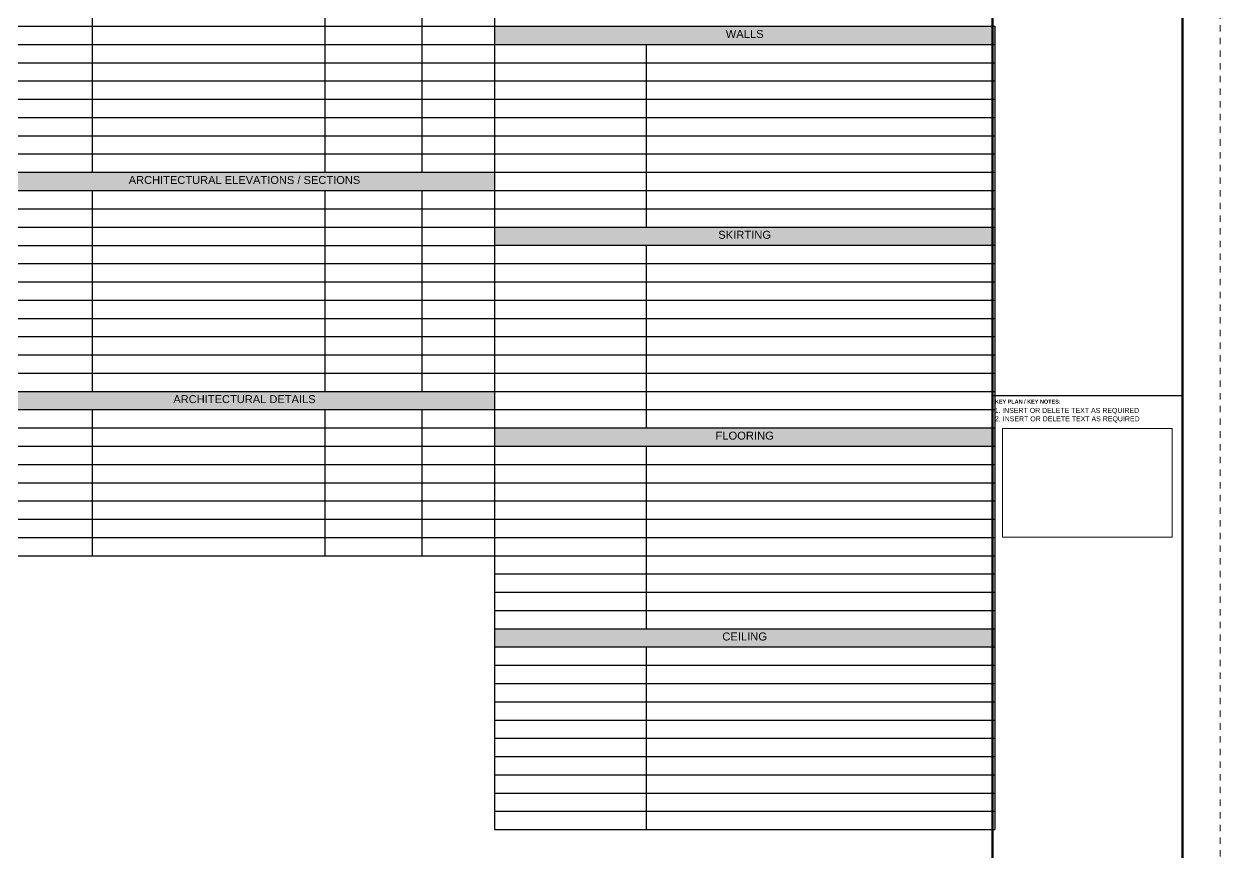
# Paper-space layout 'Symbols A0' of a CAD drawing. Header units: inches. Extents: x 0 to 46.6, y 0 to 35.5.
# Drawn here: x 27.73 to 46.57, y 13.67 to 26.72 of the extents above; entities that cross this region are included whole.
import ezdxf
from ezdxf.enums import TextEntityAlignment as Align

# ---------------------------------------------------------------- set-up
doc = ezdxf.new("R2010")
doc.units = ezdxf.units.IN
doc.linetypes.add('DASHDOT', pattern=[1, 0.5, -0.25, 0, -0.25])
doc.layers.add('G-ANNO-REFR', color=253, linetype='DASHDOT', lineweight=5, plot=False)
for name, color, linetype, lineweight in [('G-ANNO-TEXT', 3, 'Continuous', 15), ('G-ANNO-TTLB', 7, 'Continuous', 50), ('G-PAPR-MEDM', 6, 'Continuous', 30), ('G-PAPR-THCK', 4, 'Continuous', 100), ('G-PAPR-THIN', 20, 'Continuous', 5)]:
    doc.layers.add(name, color=color, linetype=linetype, lineweight=lineweight)
doc.styles.add('MEDIUM', font='arial.ttf', dxfattribs={"height": 0.125})
doc.styles.add('NOTES', font='arial.ttf', dxfattribs={"height": 2})
doc.styles.get("Standard").update_dxf_attribs({"font": 'swissc.ttf'})
doc.styles.add('SUB-TITLE', font='swisscb.ttf')
doc.styles.add('SUB-TITLE-2', font='swissc.ttf')
doc.styles.add('TITLE', font='swisscb.ttf')

# ---------------------------------------------------------------- blocks, each defined once
blk = doc.blocks.new('*T133')
at = {"layer": 'G-PAPR-MEDM', "color": 0, "linetype": 'ByBlock', "lineweight": -2, "transparency": 16777216}
for p, q in [((0, 0), (7.88, 0)), ((0, 0), (0, -0.288)), ((1.543, 0), (1.543, -0.288)), ((5.208, 0), (5.208, -0.288)), ((6.732, 0), (6.732, -0.288)), ((7.88, 0), (7.88, -15.819)), ((0, -0.575), (7.88, -0.575)), ((0, -0.575), (0, -1.15)), ((1.543, -0.575), (1.543, -1.15)), ((5.208, -0.575), (5.208, -1.15)), ((6.732, -0.575), (6.732, -1.15)), ((0, -0.863), (7.88, -0.863)), ((0, -1.438), (7.88, -1.438)), ((0, -1.438), (0, -5.465)), ((1.543, -1.438), (1.543, -5.465)), ((5.208, -1.438), (5.208, -5.465)), ((6.732, -1.438), (6.732, -5.465)), ((0, -1.726), (7.88, -1.726)), ((0, -2.013), (7.88, -2.013)), ((0, -2.301), (7.88, -2.301)), ((0, -2.589), (7.88, -2.589)), ((0, -2.876), (7.88, -2.876)), ((0, -3.164), (7.88, -3.164)), ((0, -3.451), (7.88, -3.451)), ((0, -3.739), (7.88, -3.739)), ((0, -4.027), (7.88, -4.027)), ((0, -4.314), (7.88, -4.314)), ((0, -4.602), (7.88, -4.602)), ((0, -4.89), (7.88, -4.89)), ((0, -5.177), (7.88, -5.177)), ((0, -5.752), (7.88, -5.752)), ((0, -5.752), (0, -9.779)), ((1.543, -5.752), (1.543, -9.779)), ((5.208, -5.752), (5.208, -9.779)), ((6.732, -5.752), (6.732, -9.779)), ((0, -6.04), (7.88, -6.04)), ((0, -6.328), (7.88, -6.328)), ((0, -6.615), (7.88, -6.615)), ((0, -6.903), (7.88, -6.903)), ((0, -7.19), (7.88, -7.19)), ((0, -7.478), (7.88, -7.478)), ((0, -7.766), (7.88, -7.766)), ((0, -8.053), (7.88, -8.053)), ((0, -8.341), (7.88, -8.341)), ((0, -8.629), (7.88, -8.629)), ((0, -8.916), (7.88, -8.916)), ((0, -9.204), (7.88, -9.204)), ((0, -9.491), (7.88, -9.491)), ((0, -10.067), (7.88, -10.067)), ((0, -10.067), (0, -13.231)), ((1.543, -10.067), (1.543, -13.231)), ((5.208, -10.067), (5.208, -13.231)), ((6.732, -10.067), (6.732, -13.231)), ((0, -10.354), (7.88, -10.354)), ((0, -10.642), (7.88, -10.642)), ((0, -10.93), (7.88, -10.93)), ((0, -11.217), (7.88, -11.217)), ((0, -11.505), (7.88, -11.505)), ((0, -11.792), (7.88, -11.792)), ((0, -12.08), (7.88, -12.08)), ((0, -12.368), (7.88, -12.368)), ((0, -12.655), (7.88, -12.655)), ((0, -12.943), (7.88, -12.943)), ((0, -13.518), (7.88, -13.518)), ((0, -13.518), (0, -15.819)), ((1.543, -13.518), (1.543, -15.819)), ((5.208, -13.518), (5.208, -15.819)), ((6.732, -13.518), (6.732, -15.819)), ((0, -13.806), (7.88, -13.806)), ((0, -14.093), (7.88, -14.093)), ((0, -14.381), (7.88, -14.381)), ((0, -14.669), (7.88, -14.669)), ((0, -14.956), (7.88, -14.956)), ((0, -15.244), (7.88, -15.244)), ((0, -15.531), (7.88, -15.531)), ((0, -15.819), (7.88, -15.819))]:
    blk.add_line(p, q, dxfattribs=at)
at = {"layer": 'G-PAPR-MEDM', "color": 7, "linetype": 'ByBlock', "lineweight": -2, "transparency": 16777216}
for p, q in [((0, -0.288), (7.88, -0.288)), ((0, -0.288), (0, -0.575)), ((0, -1.15), (7.88, -1.15)), ((0, -1.15), (0, -1.438)), ((0, -5.465), (7.88, -5.465)), ((0, -5.465), (0, -5.752)), ((0, -9.779), (7.88, -9.779)), ((0, -9.779), (0, -10.067)), ((0, -13.231), (7.88, -13.231)), ((0, -13.231), (0, -13.518))]:
    blk.add_line(p, q, dxfattribs=at)
at = {"layer": 'G-PAPR-MEDM', "color": 9, "transparency": 16777216}
for points in [[(0, -0.288), (0, -0.575), (7.88, -0.288), (7.88, -0.575)], [(0, -1.15), (0, -1.438), (7.88, -1.15), (7.88, -1.438)], [(0, -5.465), (0, -5.752), (7.88, -5.465), (7.88, -5.752)], [(0, -9.779), (0, -10.067), (7.88, -9.779), (7.88, -10.067)], [(0, -13.231), (0, -13.518), (7.88, -13.231), (7.88, -13.518)]]:
    blk.add_solid(points, dxfattribs=at)
at = {"layer": 'G-PAPR-MEDM', "color": 7, "transparency": 16777216, "attachment_point": 2, "style": 'MEDIUM'}
for s, insert, char_height, width in [('{\\fArial|b0|i0|c0;SHEET NO.', (0.771, -0.059), 0.125, 1.42467), ('{\\fArial|b0|i0|c0;DESCRIPTION', (3.375, -0.059), 0.125, 3.5466), ('{\\fArial|b0|i0|c0;ISSUED ON', (5.97, -0.059), 0.125, 1.4059), ('{\\fArial|b0|i0|c0;REV NO.', (7.306, -0.059), 0.125, 1.03003), ('{\\fArial|b0|i0|c0;GENERAL', (3.94, -0.347), 0.125, 7.7618), ('{\\fArial|b0|i0|c0;G-001', (0.771, -0.634), 0.125, 1.42467), ('{\\fArial|b0|i0|c0;COVER SHEET', (3.375, -0.634), 0.12608, 3.5466), ('{\\fArial|b0|i0|c0;22/05/2013', (5.97, -0.634), 0.12608, 1.4059), ('{\\fArial|b0|i0|c0;R0', (7.306, -0.634), 0.12608, 1.03003), ('{\\fArial|b0|i0|c0;G-002', (0.771, -0.922), 0.125, 1.42467), ('{\\fArial|b0|i0|c0;SYMBOLS & LEGENDS', (3.375, -0.922), 0.12608, 3.5466), ('{\\fArial|b0|i0|c0;', (5.97, -0.922), 0.12608, 1.4059), ('{\\fArial|b0|i0|c0;R0', (7.306, -0.922), 0.12608, 1.03003), ('{\\fArial|b0|i0|c0;ARCHITECTURAL FLOOR PLANS', (3.94, -1.21), 0.125, 7.7618), ('{\\fArial|b0|i0|c0;', (0.771, -1.497), 0.125, 1.42467), ('{\\fArial|b0|i0|c0;', (3.375, -1.497), 0.12608, 3.5466), ('{\\fArial|b0|i0|c0;', (5.97, -1.497), 0.12608, 1.4059), ('{\\fArial|b0|i0|c0;', (7.306, -1.497), 0.12608, 1.03003), ('{\\fArial|b0|i0|c0;', (0.771, -1.785), 0.125, 1.42467), ('{\\fArial|b0|i0|c0;', (3.375, -1.785), 0.12608, 3.5466), ('{\\fArial|b0|i0|c0;', (5.97, -1.785), 0.12608, 1.4059), ('{\\fArial|b0|i0|c0;', (7.306, -1.785), 0.12608, 1.03003), ('{\\fArial|b0|i0|c0;', (0.771, -2.072), 0.125, 1.42467), ('{\\fArial|b0|i0|c0;', (3.375, -2.072), 0.12608, 3.5466), ('{\\fArial|b0|i0|c0;', (5.97, -2.072), 0.12608, 1.4059), ('{\\fArial|b0|i0|c0;', (7.306, -2.072), 0.12608, 1.03003), ('{\\fArial|b0|i0|c0;', (0.771, -2.36), 0.125, 1.42467), ('{\\fArial|b0|i0|c0;', (3.375, -2.36), 0.12608, 3.5466), ('{\\fArial|b0|i0|c0;', (5.97, -2.36), 0.12608, 1.4059), ('{\\fArial|b0|i0|c0;', (7.306, -2.36), 0.12608, 1.03003), ('{\\fArial|b0|i0|c0;', (0.771, -2.648), 0.125, 1.42467), ('{\\fArial|b0|i0|c0;', (3.375, -2.648), 0.12608, 3.5466), ('{\\fArial|b0|i0|c0;', (5.97, -2.648), 0.12608, 1.4059), ('{\\fArial|b0|i0|c0;', (7.306, -2.648), 0.12608, 1.03003), ('{\\fArial|b0|i0|c0;', (0.771, -2.935), 0.125, 1.42467), ('{\\fArial|b0|i0|c0;', (3.375, -2.935), 0.12608, 3.5466), ('{\\fArial|b0|i0|c0;', (5.97, -2.935), 0.12608, 1.4059), ('{\\fArial|b0|i0|c0;', (7.306, -2.935), 0.12608, 1.03003), ('{\\fArial|b0|i0|c0;', (0.771, -3.223), 0.125, 1.42467), ('{\\fArial|b0|i0|c0;', (3.375, -3.223), 0.12608, 3.5466), ('{\\fArial|b0|i0|c0;', (5.97, -3.223), 0.12608, 1.4059), ('{\\fArial|b0|i0|c0;', (7.306, -3.223), 0.12608, 1.03003), ('{\\fArial|b0|i0|c0;', (0.771, -3.511), 0.125, 1.42467), ('{\\fArial|b0|i0|c0;', (3.375, -3.511), 0.12608, 3.5466), ('{\\fArial|b0|i0|c0;', (5.97, -3.511), 0.12608, 1.4059), ('{\\fArial|b0|i0|c0;', (7.306, -3.511), 0.12608, 1.03003), ('{\\fArial|b0|i0|c0;', (0.771, -3.798), 0.125, 1.42467), ('{\\fArial|b0|i0|c0;', (3.375, -3.798), 0.12608, 3.5466), ('{\\fArial|b0|i0|c0;', (5.97, -3.798), 0.12608, 1.4059), ('{\\fArial|b0|i0|c0;', (7.306, -3.798), 0.12608, 1.03003), ('{\\fArial|b0|i0|c0;', (0.771, -4.086), 0.125, 1.42467), ('{\\fArial|b0|i0|c0;', (3.375, -4.086), 0.12608, 3.5466), ('{\\fArial|b0|i0|c0;', (5.97, -4.086), 0.12608, 1.4059), ('{\\fArial|b0|i0|c0;', (7.306, -4.086), 0.12608, 1.03003), ('{\\fArial|b0|i0|c0;', (0.771, -4.373), 0.125, 1.42467), ('{\\fArial|b0|i0|c0;new', (3.375, -4.373), 0.12608, 3.5466), ('{\\fArial|b0|i0|c0;', (5.97, -4.373), 0.12608, 1.4059), ('{\\fArial|b0|i0|c0;', (7.306, -4.373), 0.12608, 1.03003), ('{\\fArial|b0|i0|c0;', (0.771, -4.661), 0.125, 1.42467), ('{\\fArial|b0|i0|c0;', (3.375, -4.661), 0.12608, 3.5466), ('{\\fArial|b0|i0|c0;', (5.97, -4.661), 0.12608, 1.4059), ('{\\fArial|b0|i0|c0;', (7.306, -4.661), 0.12608, 1.03003), ('{\\fArial|b0|i0|c0;', (0.771, -4.949), 0.125, 1.42467), ('{\\fArial|b0|i0|c0;', (3.375, -4.949), 0.12608, 3.5466), ('{\\fArial|b0|i0|c0;', (5.97, -4.949), 0.12608, 1.4059), ('{\\fArial|b0|i0|c0;', (7.306, -4.949), 0.12608, 1.03003), ('{\\fArial|b0|i0|c0;', (0.771, -5.236), 0.125, 1.42467), ('{\\fArial|b0|i0|c0;', (3.375, -5.236), 0.125, 3.5466), ('{\\fArial|b0|i0|c0;', (5.97, -5.236), 0.125, 1.4059), ('{\\fArial|b0|i0|c0;', (7.306, -5.236), 0.125, 1.03003), ('{\\fArial|b0|i0|c0;ARCHITECTURAL WORKING DRAWINGS', (3.94, -5.524), 0.125, 7.7618), ('{\\fArial|b0|i0|c0;', (0.771, -5.811), 0.125, 1.42467), ('{\\fArial|b0|i0|c0;', (3.375, -5.811), 0.12608, 3.5466), ('{\\fArial|b0|i0|c0;', (5.97, -5.811), 0.12608, 1.4059), ('{\\fArial|b0|i0|c0;', (7.306, -5.811), 0.12608, 1.03003), ('{\\fArial|b0|i0|c0;', (0.771, -6.099), 0.125, 1.42467), ('{\\fArial|b0|i0|c0;', (3.375, -6.099), 0.12608, 3.5466), ('{\\fArial|b0|i0|c0;', (5.97, -6.099), 0.12608, 1.4059), ('{\\fArial|b0|i0|c0;', (7.306, -6.099), 0.12608, 1.03003), ('{\\fArial|b0|i0|c0;', (0.771, -6.387), 0.125, 1.42467), ('{\\fArial|b0|i0|c0;', (3.375, -6.387), 0.12608, 3.5466), ('{\\fArial|b0|i0|c0;', (5.97, -6.387), 0.12608, 1.4059), ('{\\fArial|b0|i0|c0;', (7.306, -6.387), 0.12608, 1.03003), ('{\\fArial|b0|i0|c0;', (0.771, -6.674), 0.125, 1.42467), ('{\\fArial|b0|i0|c0;', (3.375, -6.674), 0.12608, 3.5466), ('{\\fArial|b0|i0|c0;', (5.97, -6.674), 0.12608, 1.4059), ('{\\fArial|b0|i0|c0;', (7.306, -6.674), 0.12608, 1.03003), ('{\\fArial|b0|i0|c0;', (0.771, -6.962), 0.125, 1.42467), ('{\\fArial|b0|i0|c0;', (3.375, -6.962), 0.12608, 3.5466), ('{\\fArial|b0|i0|c0;', (5.97, -6.962), 0.12608, 1.4059), ('{\\fArial|b0|i0|c0;', (7.306, -6.962), 0.12608, 1.03003), ('{\\fArial|b0|i0|c0;', (0.771, -7.25), 0.125, 1.42467), ('{\\fArial|b0|i0|c0;', (3.375, -7.25), 0.12608, 3.5466), ('{\\fArial|b0|i0|c0;', (5.97, -7.25), 0.12608, 1.4059), ('{\\fArial|b0|i0|c0;', (7.306, -7.25), 0.12608, 1.03003), ('{\\fArial|b0|i0|c0;', (0.771, -7.537), 0.125, 1.42467), ('{\\fArial|b0|i0|c0;', (3.375, -7.537), 0.12608, 3.5466), ('{\\fArial|b0|i0|c0;', (5.97, -7.537), 0.12608, 1.4059), ('{\\fArial|b0|i0|c0;', (7.306, -7.537), 0.12608, 1.03003), ('{\\fArial|b0|i0|c0;', (0.771, -7.825), 0.125, 1.42467), ('{\\fArial|b0|i0|c0;', (3.375, -7.825), 0.12608, 3.5466), ('{\\fArial|b0|i0|c0;', (5.97, -7.825), 0.12608, 1.4059), ('{\\fArial|b0|i0|c0;', (7.306, -7.825), 0.12608, 1.03003), ('{\\fArial|b0|i0|c0;', (0.771, -8.112), 0.125, 1.42467), ('{\\fArial|b0|i0|c0;', (3.375, -8.112), 0.12608, 3.5466), ('{\\fArial|b0|i0|c0;', (5.97, -8.112), 0.12608, 1.4059), ('{\\fArial|b0|i0|c0;', (7.306, -8.112), 0.12608, 1.03003), ('{\\fArial|b0|i0|c0;', (0.771, -8.4), 0.125, 1.42467), ('{\\fArial|b0|i0|c0;', (3.375, -8.4), 0.12608, 3.5466), ('{\\fArial|b0|i0|c0;', (5.97, -8.4), 0.12608, 1.4059), ('{\\fArial|b0|i0|c0;', (7.306, -8.4), 0.12608, 1.03003), ('{\\fArial|b0|i0|c0;', (0.771, -8.688), 0.125, 1.42467), ('{\\fArial|b0|i0|c0;', (3.375, -8.688), 0.12608, 3.5466), ('{\\fArial|b0|i0|c0;', (5.97, -8.688), 0.12608, 1.4059), ('{\\fArial|b0|i0|c0;', (7.306, -8.688), 0.12608, 1.03003), ('{\\fArial|b0|i0|c0;', (0.771, -8.975), 0.125, 1.42467), ('{\\fArial|b0|i0|c0;', (3.375, -8.975), 0.12608, 3.5466), ('{\\fArial|b0|i0|c0;', (5.97, -8.975), 0.12608, 1.4059), ('{\\fArial|b0|i0|c0;', (7.306, -8.975), 0.12608, 1.03003), ('{\\fArial|b0|i0|c0;', (0.771, -9.263), 0.125, 1.42467), ('{\\fArial|b0|i0|c0;', (3.375, -9.263), 0.12608, 3.5466), ('{\\fArial|b0|i0|c0;', (5.97, -9.263), 0.12608, 1.4059), ('{\\fArial|b0|i0|c0;', (7.306, -9.263), 0.12608, 1.03003), ('{\\fArial|b0|i0|c0;', (0.771, -9.551), 0.125, 1.42467), ('{\\fArial|b0|i0|c0;', (3.375, -9.551), 0.125, 3.5466), ('{\\fArial|b0|i0|c0;', (5.97, -9.551), 0.125, 1.4059), ('{\\fArial|b0|i0|c0;', (7.306, -9.551), 0.125, 1.03003), ('{\\fArial|b0|i0|c0;ARCHITECTURAL ELEVATIONS / SECTIONS', (3.94, -9.838), 0.125, 7.7618), ('{\\fArial|b0|i0|c0;', (0.771, -10.126), 0.125, 1.42467), ('{\\fArial|b0|i0|c0;', (3.375, -10.126), 0.12608, 3.5466), ('{\\fArial|b0|i0|c0;', (5.97, -10.126), 0.12608, 1.4059), ('{\\fArial|b0|i0|c0;', (7.306, -10.126), 0.12608, 1.03003), ('{\\fArial|b0|i0|c0;', (0.771, -10.413), 0.125, 1.42467), ('{\\fArial|b0|i0|c0;', (3.375, -10.413), 0.12608, 3.5466), ('{\\fArial|b0|i0|c0;', (5.97, -10.413), 0.12608, 1.4059), ('{\\fArial|b0|i0|c0;', (7.306, -10.413), 0.12608, 1.03003), ('{\\fArial|b0|i0|c0;', (0.771, -10.701), 0.125, 1.42467), ('{\\fArial|b0|i0|c0;', (3.375, -10.701), 0.12608, 3.5466), ('{\\fArial|b0|i0|c0;', (5.97, -10.701), 0.12608, 1.4059), ('{\\fArial|b0|i0|c0;', (7.306, -10.701), 0.12608, 1.03003), ('{\\fArial|b0|i0|c0;', (0.771, -10.989), 0.125, 1.42467), ('{\\fArial|b0|i0|c0;', (3.375, -10.989), 0.12608, 3.5466), ('{\\fArial|b0|i0|c0;', (5.97, -10.989), 0.12608, 1.4059), ('{\\fArial|b0|i0|c0;', (7.306, -10.989), 0.12608, 1.03003), ('{\\fArial|b0|i0|c0;', (0.771, -11.276), 0.125, 1.42467), ('{\\fArial|b0|i0|c0;', (3.375, -11.276), 0.12608, 3.5466), ('{\\fArial|b0|i0|c0;', (5.97, -11.276), 0.12608, 1.4059), ('{\\fArial|b0|i0|c0;', (7.306, -11.276), 0.12608, 1.03003), ('{\\fArial|b0|i0|c0;', (0.771, -11.564), 0.125, 1.42467), ('{\\fArial|b0|i0|c0;', (3.375, -11.564), 0.12608, 3.5466), ('{\\fArial|b0|i0|c0;', (5.97, -11.564), 0.12608, 1.4059), ('{\\fArial|b0|i0|c0;', (7.306, -11.564), 0.12608, 1.03003), ('{\\fArial|b0|i0|c0;', (0.771, -11.852), 0.125, 1.42467), ('{\\fArial|b0|i0|c0;', (3.375, -11.852), 0.12608, 3.5466), ('{\\fArial|b0|i0|c0;', (5.97, -11.852), 0.12608, 1.4059), ('{\\fArial|b0|i0|c0;', (7.306, -11.852), 0.12608, 1.03003), ('{\\fArial|b0|i0|c0;', (0.771, -12.139), 0.125, 1.42467), ('{\\fArial|b0|i0|c0;', (3.375, -12.139), 0.12608, 3.5466), ('{\\fArial|b0|i0|c0;', (5.97, -12.139), 0.12608, 1.4059), ('{\\fArial|b0|i0|c0;', (7.306, -12.139), 0.12608, 1.03003), ('{\\fArial|b0|i0|c0;', (0.771, -12.427), 0.125, 1.42467), ('{\\fArial|b0|i0|c0;', (3.375, -12.427), 0.12608, 3.5466), ('{\\fArial|b0|i0|c0;', (5.97, -12.427), 0.12608, 1.4059), ('{\\fArial|b0|i0|c0;', (7.306, -12.427), 0.12608, 1.03003), ('{\\fArial|b0|i0|c0;', (0.771, -12.714), 0.125, 1.42467), ('{\\fArial|b0|i0|c0;', (3.375, -12.714), 0.12608, 3.5466), ('{\\fArial|b0|i0|c0;', (5.97, -12.714), 0.12608, 1.4059), ('{\\fArial|b0|i0|c0;', (7.306, -12.714), 0.12608, 1.03003), ('{\\fArial|b0|i0|c0;', (0.771, -13.002), 0.125, 1.42467), ('{\\fArial|b0|i0|c0;', (3.375, -13.002), 0.125, 3.5466), ('{\\fArial|b0|i0|c0;', (5.97, -13.002), 0.125, 1.4059), ('{\\fArial|b0|i0|c0;', (7.306, -13.002), 0.125, 1.03003), ('{\\fArial|b0|i0|c0;ARCHITECTURAL DETAILS', (3.94, -13.29), 0.125, 7.7618), ('{\\fArial|b0|i0|c0;', (0.771, -13.577), 0.125, 1.42467), ('{\\fArial|b0|i0|c0;', (3.375, -13.577), 0.12608, 3.5466), ('{\\fArial|b0|i0|c0;', (5.97, -13.577), 0.12608, 1.4059), ('{\\fArial|b0|i0|c0;', (7.306, -13.577), 0.12608, 1.03003), ('{\\fArial|b0|i0|c0;', (0.771, -13.865), 0.125, 1.42467), ('{\\fArial|b0|i0|c0;', (3.375, -13.865), 0.12608, 3.5466), ('{\\fArial|b0|i0|c0;', (5.97, -13.865), 0.12608, 1.4059), ('{\\fArial|b0|i0|c0;', (7.306, -13.865), 0.12608, 1.03003), ('{\\fArial|b0|i0|c0;', (0.771, -14.152), 0.125, 1.42467), ('{\\fArial|b0|i0|c0;', (3.375, -14.152), 0.12608, 3.5466), ('{\\fArial|b0|i0|c0;', (5.97, -14.152), 0.12608, 1.4059), ('{\\fArial|b0|i0|c0;', (7.306, -14.152), 0.12608, 1.03003), ('{\\fArial|b0|i0|c0;', (0.771, -14.44), 0.125, 1.42467), ('{\\fArial|b0|i0|c0;', (3.375, -14.44), 0.12608, 3.5466), ('{\\fArial|b0|i0|c0;', (5.97, -14.44), 0.12608, 1.4059), ('{\\fArial|b0|i0|c0;', (7.306, -14.44), 0.12608, 1.03003), ('{\\fArial|b0|i0|c0;', (0.771, -14.728), 0.125, 1.42467), ('{\\fArial|b0|i0|c0;', (3.375, -14.728), 0.12608, 3.5466), ('{\\fArial|b0|i0|c0;', (5.97, -14.728), 0.12608, 1.4059), ('{\\fArial|b0|i0|c0;', (7.306, -14.728), 0.12608, 1.03003), ('{\\fArial|b0|i0|c0;', (0.771, -15.015), 0.125, 1.42467), ('{\\fArial|b0|i0|c0;', (3.375, -15.015), 0.12608, 3.5466), ('{\\fArial|b0|i0|c0;', (5.97, -15.015), 0.12608, 1.4059), ('{\\fArial|b0|i0|c0;', (7.306, -15.015), 0.12608, 1.03003), ('{\\fArial|b0|i0|c0;', (0.771, -15.303), 0.125, 1.42467), ('{\\fArial|b0|i0|c0;', (3.375, -15.303), 0.12608, 3.5466), ('{\\fArial|b0|i0|c0;', (5.97, -15.303), 0.12608, 1.4059), ('{\\fArial|b0|i0|c0;', (7.306, -15.303), 0.12608, 1.03003), ('{\\fArial|b0|i0|c0;', (0.771, -15.591), 0.125, 1.42467), ('{\\fArial|b0|i0|c0;', (3.375, -15.591), 0.12608, 3.5466), ('{\\fArial|b0|i0|c0;', (5.97, -15.591), 0.12608, 1.4059), ('{\\fArial|b0|i0|c0;', (7.306, -15.591), 0.12608, 1.03003)]:
    blk.add_mtext(s, dxfattribs=dict(at, insert=insert, char_height=char_height, width=width))
blk = doc.blocks.new('*T135')
at = {"layer": 'G-PAPR-MEDM', "color": 7, "linetype": 'ByBlock', "lineweight": -2, "transparency": 16777216}
for p, q in [((0, 0), (7.88, 0)), ((0, 0), (0, -0.288)), ((0, -3.164), (7.88, -3.164)), ((0, -3.164), (0, -3.451)), ((0, -6.328), (7.88, -6.328)), ((0, -6.328), (0, -6.615)), ((0, -9.491), (7.88, -9.491)), ((0, -9.491), (0, -9.779))]:
    blk.add_line(p, q, dxfattribs=at)
at = {"layer": 'G-PAPR-MEDM', "linetype": 'ByBlock', "lineweight": -2, "transparency": 16777216}
for p, q in [((7.88, 0), (7.88, -0.288)), ((7.88, -3.739), (7.88, -4.027)), ((7.88, -7.478), (7.88, -7.766)), ((7.88, -11.217), (7.88, -11.505))]:
    blk.add_line(p, q, dxfattribs=at)
at = {"layer": 'G-PAPR-MEDM', "color": 0, "linetype": 'ByBlock', "lineweight": -2, "transparency": 16777216}
for p, q in [((0, -0.288), (7.88, -0.288)), ((0, -0.288), (0, -3.164)), ((2.388, -0.288), (2.388, -3.164)), ((7.88, -0.288), (7.88, -3.739)), ((0, -0.575), (7.88, -0.575)), ((0, -0.863), (7.88, -0.863)), ((0, -1.15), (7.88, -1.15)), ((0, -1.438), (7.88, -1.438)), ((0, -1.726), (7.88, -1.726)), ((0, -2.013), (7.88, -2.013)), ((0, -2.301), (7.88, -2.301)), ((0, -2.589), (7.88, -2.589)), ((0, -2.876), (7.88, -2.876)), ((0, -3.451), (7.88, -3.451)), ((0, -3.451), (0, -6.328)), ((2.388, -3.451), (2.388, -6.328)), ((0, -3.739), (7.88, -3.739)), ((0, -4.027), (7.88, -4.027)), ((7.88, -4.027), (7.88, -7.478)), ((0, -4.314), (7.88, -4.314)), ((0, -4.602), (7.88, -4.602)), ((0, -4.89), (7.88, -4.89)), ((0, -5.177), (7.88, -5.177)), ((0, -5.465), (7.88, -5.465)), ((0, -5.752), (7.88, -5.752)), ((0, -6.04), (7.88, -6.04)), ((0, -6.615), (7.88, -6.615)), ((0, -6.615), (0, -9.491)), ((2.388, -6.615), (2.388, -9.491)), ((0, -6.903), (7.88, -6.903)), ((0, -7.191), (7.88, -7.191)), ((0, -7.478), (7.88, -7.478)), ((0, -7.766), (7.88, -7.766)), ((7.88, -7.766), (7.88, -11.217)), ((0, -8.053), (7.88, -8.053)), ((0, -8.341), (7.88, -8.341)), ((0, -8.629), (7.88, -8.629)), ((0, -8.916), (7.88, -8.916)), ((0, -9.204), (7.88, -9.204)), ((0, -9.779), (7.88, -9.779)), ((0, -9.779), (0, -12.655)), ((2.388, -9.779), (2.388, -12.655)), ((0, -10.067), (7.88, -10.067)), ((0, -10.354), (7.88, -10.354)), ((0, -10.642), (7.88, -10.642)), ((0, -10.93), (7.88, -10.93)), ((0, -11.217), (7.88, -11.217)), ((0, -11.505), (7.88, -11.505)), ((7.88, -11.505), (7.88, -12.655)), ((0, -11.792), (7.88, -11.792)), ((0, -12.08), (7.88, -12.08)), ((0, -12.368), (7.88, -12.368)), ((0, -12.655), (7.88, -12.655))]:
    blk.add_line(p, q, dxfattribs=at)
at = {"layer": 'G-PAPR-MEDM', "color": 9, "transparency": 16777216}
for points in [[(0, 0), (0, -0.288), (7.88, 0), (7.88, -0.288)], [(0, -3.164), (0, -3.451), (7.88, -3.164), (7.88, -3.451)], [(0, -6.328), (0, -6.615), (7.88, -6.328), (7.88, -6.615)], [(0, -9.491), (0, -9.779), (7.88, -9.491), (7.88, -9.779)]]:
    blk.add_solid(points, dxfattribs=at)
at = {"layer": 'G-PAPR-MEDM', "color": 7, "transparency": 16777216, "char_height": 0.12608, "attachment_point": 2, "style": 'MEDIUM'}
for s, insert, width in [('{\\fArial|b0|i0|c0;WALLS', (3.94, -0.059), 7.7618), ('{\\fArial|b0|i0|c0;', (1.194, -0.347), 2.26953), ('{\\fArial|b0|i0|c0;', (5.134, -0.347), 5.37407), ('{\\fArial|b0|i0|c0;', (1.194, -0.634), 2.26953), ('{\\fArial|b0|i0|c0;', (5.134, -0.634), 5.37407), ('{\\fArial|b0|i0|c0;', (1.194, -0.922), 2.26953), ('{\\fArial|b0|i0|c0;', (5.134, -0.922), 5.37407), ('{\\fArial|b0|i0|c0;', (1.194, -1.21), 2.26953), ('{\\fArial|b0|i0|c0;', (5.134, -1.21), 5.37407), ('{\\fArial|b0|i0|c0;', (1.194, -1.497), 2.26953), ('{\\fArial|b0|i0|c0;', (5.134, -1.497), 5.37407), ('{\\fArial|b0|i0|c0;', (1.194, -1.785), 2.26953), ('{\\fArial|b0|i0|c0;', (5.134, -1.785), 5.37407), ('{\\fArial|b0|i0|c0;', (1.194, -2.072), 2.26953), ('{\\fArial|b0|i0|c0;', (5.134, -2.072), 5.37407), ('{\\fArial|b0|i0|c0;', (1.194, -2.36), 2.26953), ('{\\fArial|b0|i0|c0;', (5.134, -2.36), 5.37407), ('{\\fArial|b0|i0|c0;', (1.194, -2.648), 2.26953), ('{\\fArial|b0|i0|c0;', (5.134, -2.648), 5.37407), ('{\\fArial|b0|i0|c0;', (1.194, -2.935), 2.26953), ('{\\fArial|b0|i0|c0;', (5.134, -2.935), 5.37407), ('{\\fArial|b0|i0|c0;SKIRTING', (3.94, -3.223), 7.7618), ('{\\fArial|b0|i0|c0;', (1.194, -3.511), 2.26953), ('{\\fArial|b0|i0|c0;', (5.134, -3.511), 5.37407), ('{\\fArial|b0|i0|c0;', (1.194, -3.798), 2.26953), ('{\\fArial|b0|i0|c0;', (1.194, -4.086), 2.26953), ('{\\fArial|b0|i0|c0;', (5.134, -4.086), 5.37407), ('{\\fArial|b0|i0|c0;', (1.194, -4.373), 2.26953), ('{\\fArial|b0|i0|c0;', (5.134, -4.373), 5.37407), ('{\\fArial|b0|i0|c0;', (1.194, -4.661), 2.26953), ('{\\fArial|b0|i0|c0;', (5.134, -4.661), 5.37407), ('{\\fArial|b0|i0|c0;', (1.194, -4.949), 2.26953), ('{\\fArial|b0|i0|c0;', (5.134, -4.949), 5.37407), ('{\\fArial|b0|i0|c0;', (1.194, -5.236), 2.26953), ('{\\fArial|b0|i0|c0;', (5.134, -5.236), 5.37407), ('{\\fArial|b0|i0|c0;', (1.194, -5.524), 2.26953), ('{\\fArial|b0|i0|c0;', (5.134, -5.524), 5.37407), ('{\\fArial|b0|i0|c0;', (1.194, -5.812), 2.26953), ('{\\fArial|b0|i0|c0;', (5.134, -5.812), 5.37407), ('{\\fArial|b0|i0|c0;', (1.194, -6.099), 2.26953), ('{\\fArial|b0|i0|c0;', (5.134, -6.099), 5.37407), ('{\\fArial|b0|i0|c0;FLOORING', (3.94, -6.387), 7.7618), ('{\\fArial|b0|i0|c0;', (1.194, -6.674), 2.26953), ('{\\fArial|b0|i0|c0;', (5.134, -6.674), 5.37407), ('{\\fArial|b0|i0|c0;', (1.194, -6.962), 2.26953), ('{\\fArial|b0|i0|c0;', (5.134, -6.962), 5.37407), ('{\\fArial|b0|i0|c0;', (1.194, -7.25), 2.26953), ('{\\fArial|b0|i0|c0;', (5.134, -7.25), 5.37407), ('{\\fArial|b0|i0|c0;', (1.194, -7.537), 2.26953), ('{\\fArial|b0|i0|c0;', (1.194, -7.825), 2.26953), ('{\\fArial|b0|i0|c0;', (5.134, -7.825), 5.37407), ('{\\fArial|b0|i0|c0;', (1.194, -8.112), 2.26953), ('{\\fArial|b0|i0|c0;', (5.134, -8.112), 5.37407), ('{\\fArial|b0|i0|c0;', (1.194, -8.4), 2.26953), ('{\\fArial|b0|i0|c0;', (5.134, -8.4), 5.37407), ('{\\fArial|b0|i0|c0;', (1.194, -8.688), 2.26953), ('{\\fArial|b0|i0|c0;', (5.134, -8.688), 5.37407), ('{\\fArial|b0|i0|c0;', (1.194, -8.975), 2.26953), ('{\\fArial|b0|i0|c0;', (5.134, -8.975), 5.37407), ('{\\fArial|b0|i0|c0;', (1.194, -9.263), 2.26953), ('{\\fArial|b0|i0|c0;', (5.134, -9.263), 5.37407), ('{\\fArial|b0|i0|c0;CEILING', (3.94, -9.551), 7.7618), ('{\\fArial|b0|i0|c0;', (1.194, -9.838), 2.26953), ('{\\fArial|b0|i0|c0;', (5.134, -9.838), 5.37407), ('{\\fArial|b0|i0|c0;', (1.194, -10.126), 2.26953), ('{\\fArial|b0|i0|c0;', (5.134, -10.126), 5.37407), ('{\\fArial|b0|i0|c0;', (1.194, -10.413), 2.26953), ('{\\fArial|b0|i0|c0;', (5.134, -10.413), 5.37407), ('{\\fArial|b0|i0|c0;', (1.194, -10.701), 2.26953), ('{\\fArial|b0|i0|c0;', (5.134, -10.701), 5.37407), ('{\\fArial|b0|i0|c0;', (1.194, -10.989), 2.26953), ('{\\fArial|b0|i0|c0;', (5.134, -10.989), 5.37407), ('{\\fArial|b0|i0|c0;', (1.194, -11.276), 2.26953), ('{\\fArial|b0|i0|c0;', (1.194, -11.564), 2.26953), ('{\\fArial|b0|i0|c0;', (5.134, -11.564), 5.37407), ('{\\fArial|b0|i0|c0;', (1.194, -11.852), 2.26953), ('{\\fArial|b0|i0|c0;', (5.134, -11.852), 5.37407), ('{\\fArial|b0|i0|c0;', (1.194, -12.139), 2.26953), ('{\\fArial|b0|i0|c0;', (5.134, -12.139), 5.37407), ('{\\fArial|b0|i0|c0;', (1.194, -12.427), 2.26953), ('{\\fArial|b0|i0|c0;', (5.134, -12.427), 5.37407)]:
    blk.add_mtext(s, dxfattribs=dict(at, insert=insert, width=width))
at = {"layer": 'G-PAPR-MEDM', "color": 0, "transparency": 16777216, "char_height": 0.1112, "width": 5.37407, "attachment_point": 7}
for insert in [(2.447, -3.968), (2.447, -7.707), (2.447, -11.446)]:
    blk.add_mtext('{\\fArial|b0|i0|c0;', dxfattribs=dict(at, insert=insert))
blk = doc.blocks.new('KEY CONTAINER')
blk.add_lwpolyline([(0, 0), (67.86, 0), (67.86, 43.58), (0, 43.58)], close=True)
blk = doc.blocks.new('*U170')
blk.add_line((1092, 630.25), (1092, 630.25))
at = {"layer": 'G-ANNO-REFR'}
blk.add_lwpolyline([(0, 0), (1183, 0), (1183, 902), (0, 902)], close=True, dxfattribs=at)
at = {"layer": 'G-PAPR-MEDM'}
blk.add_lwpolyline([(1092, 530), (1168, 530)], dxfattribs=at)
at = {"layer": 'G-PAPR-THCK'}
blk.add_lwpolyline([(30, 887), (1168, 887), (1168, 15), (30, 15)], close=True, dxfattribs=at)
blk.add_lwpolyline([(1092, 15), (1092, 887)], dxfattribs=at)
at = {"layer": 'G-PAPR-THIN'}
blk.add_lwpolyline([(1092, 887), (1168, 887), (1168, 15), (1092, 15)], close=True, dxfattribs=at)
blk.add_blockref('KEY CONTAINER', (1096, 473.21), dxfattribs=at)
at = {"layer": 'G-ANNO-TEXT'}
for tag, p, height, style in [('GENERAL_NOTES_001', (1092.7, 879.93), 2, 'NOTES'), ('GENERAL_NOTES_002', (1093, 876.56), 2, 'NOTES'), ('GENERAL_NOTES_003', (1093, 873.19), 2, 'NOTES'), ('GENERAL_NOTES_004', (1093, 869.82), 2, 'NOTES'), ('GENERAL_NOTES_005', (1093, 866.46), 2, 'NOTES'), ('GENERAL_NOTES_006', (1093, 863.09), 2, 'NOTES'), ('GENERAL_NOTES_007', (1093, 859.75), 2, 'NOTES'), ('GENERAL_NOTES_008', (1092.92, 856.38), 2, 'NOTES'), ('GENERAL_NOTES_009', (1093, 853.02), 2, 'NOTES'), ('GENERAL_NOTES_010', (1093, 849.65), 2, 'NOTES'), ('GENERAL_NOTES_011', (1093, 846.28), 2, 'NOTES'), ('GENERAL_NOTES_012', (1093, 842.91), 2, 'NOTES'), ('GENERAL_NOTES_013', (1093, 839.54), 2, 'NOTES'), ('GENERAL_NOTES_014', (1093, 836.17), 2, 'NOTES'), ('GENERAL_NOTES_015', (1093, 832.8), 2, 'NOTES'), ('GENERAL_NOTES_017', (1092.88, 826.07), 2, 'NOTES'), ('GENERAL_NOTES_016', (1093, 829.43), 2, 'NOTES'), ('GENERAL_NOTES_018', (1093, 822.7), 2, 'NOTES'), ('GENERAL_NOTES_019', (1092.96, 819.33), 2, 'NOTES'), ('GENERAL_NOTES_021', (1092.88, 812.59), 2, 'NOTES'), ('GENERAL_NOTES_020', (1093, 815.96), 2, 'NOTES'), ('GENERAL_NOTES_022', (1093, 809.22), 2, 'NOTES'), ('GENERAL_NOTES_023', (1092.89, 805.85), 2, 'NOTES'), ('GENERAL_NOTES_024', (1093, 802.49), 2, 'NOTES'), ('GENERAL_NOTES_025', (1092.87, 799.12), 2, 'NOTES'), ('GENERAL_NOTES_026', (1093, 795.75), 2, 'NOTES'), ('GENERAL_NOTES_027', (1093, 792.38), 2, 'NOTES'), ('GENERAL_NOTES_028', (1093, 789.01), 2, 'NOTES'), ('GENERAL_NOTES_029', (1093, 785.64), 2, 'NOTES'), ('GENERAL_NOTES_030', (1092.89, 782.27), 2, 'NOTES'), ('GENERAL_NOTES_031', (1093, 778.9), 2, 'NOTES'), ('GENERAL_NOTES_032', (1093, 775.53), 2, 'NOTES'), ('GENERAL_NOTES_034', (1092.88, 768.8), 2, 'NOTES'), ('GENERAL_NOTES_033', (1093, 772.17), 2, 'NOTES'), ('GENERAL_NOTES_035', (1093, 765.43), 2, 'NOTES'), ('SHEET_NOTES_001', (1092.7, 745.81), 2, 'NOTES'), ('SHEET_NOTES_002', (1092.92, 742.44), 2, 'NOTES'), ('SHEET_NOTES_003', (1092.88, 739.07), 2, 'NOTES'), ('SHEET_NOTES_004', (1092.96, 735.71), 2, 'NOTES'), ('SHEET_NOTES_005', (1092.88, 732.34), 2, 'NOTES'), ('SHEET_NOTES_007', (1092.87, 725.6), 2, 'NOTES'), ('SHEET_NOTES_006', (1092.89, 728.97), 2, 'NOTES'), ('KEY_NOTES_001', (1092.7, 523), 2, 'NOTES'), ('KEY_NOTES_002', (1092.92, 519.63), 2, 'NOTES'), ('STRUCTURAL_CONSULTANT_NAME', (1092.89, 168.81), 3, 'SUB-TITLE-2'), ('STRUCTURAL_CONSULTANT_ADDRESS1', (1092.89, 164.81), 2, 'SUB-TITLE-2'), ('STRUCTURAL_CONSULTANT_ADDRESS2', (1092.89, 161.43), 2, 'SUB-TITLE-2'), ('STRUCTURAL_CONSULTANT_PHONE', (1092.89, 158.09), 2, 'SUB-TITLE-2'), ('MEP_CONSULTANT_NAME', (1092.89, 147.61), 3, 'SUB-TITLE-2'), ('MEP_CONSULTANT_ADDRESS1', (1092.89, 143.59), 2, 'SUB-TITLE-2'), ('MEP_CONSULTANT_ADDRESS2', (1092.89, 140.21), 2, 'SUB-TITLE-2'), ('MEP_CONSULTANT_PHONE', (1092.89, 136.88), 2, 'SUB-TITLE-2'), ('CLIENTNAME', (1092.89, 124.46), 3, 'SUB-TITLE-2'), ('CLIENTADDRESS1', (1092.89, 120.39), 2, 'SUB-TITLE-2'), ('CLIENTADDRESS2', (1092.89, 117.01), 2, 'SUB-TITLE-2'), ('CLIENTPHONE', (1092.89, 113.68), 2, 'SUB-TITLE-2'), ('DRAWING_NO', (1111, 71.42), 4, 'SUB-TITLE-2')]:
    blk.add_attdef(tag, p, '', height=height, dxfattribs=dict(at, style=style))
at = {"layer": 'G-ANNO-TEXT', "style": 'SUB-TITLE-2'}
for tag, p in [('REV_NO14', (1095.16, 252.81)), ('REV_DATE14', (1103.97, 252.81)), ('DRAWN_BY14', (1115.4, 252.81)), ('CHECKED_BY14', (1128.16, 252.81)), ('REV_NO13', (1095.16, 248.81)), ('REV_DATE13', (1103.97, 248.81)), ('DRAWN_BY13', (1115.4, 248.81)), ('CHECKED_BY13', (1128.16, 248.81)), ('REV_NO12', (1095.16, 244.81)), ('REV_DATE12', (1103.97, 244.81)), ('DRAWN_BY12', (1115.4, 244.81)), ('CHECKED_BY12', (1128.16, 244.81)), ('REV_NO11', (1095.16, 240.81)), ('REV_DATE11', (1103.97, 240.81)), ('DRAWN_BY11', (1115.4, 240.81)), ('CHECKED_BY11', (1128.16, 240.81)), ('REV_NO10', (1095.16, 236.81)), ('REV_DATE10', (1103.97, 236.81)), ('DRAWN_BY10', (1115.4, 236.81)), ('CHECKED_BY10', (1128.16, 236.81)), ('REV_NO9', (1095.16, 232.81)), ('REV_NO8', (1095.16, 228.81)), ('REV_DATE9', (1103.97, 232.81)), ('REV_DATE8', (1103.97, 228.81)), ('DRAWN_BY9', (1115.4, 232.81)), ('DRAWN_BY8', (1115.4, 228.81)), ('CHECKED_BY9', (1128.16, 232.81)), ('CHECKED_BY8', (1128.16, 228.81)), ('REV_NO7', (1095.16, 224.81)), ('REV_DATE7', (1103.97, 224.81)), ('DRAWN_BY7', (1115.4, 224.81)), ('CHECKED_BY7', (1128.16, 224.81)), ('REV_NO6', (1095.16, 220.81)), ('REV_DATE6', (1103.97, 220.81)), ('DRAWN_BY6', (1115.4, 220.81)), ('CHECKED_BY6', (1128.16, 220.81)), ('REV_NO5', (1095.16, 216.81)), ('REV_DATE5', (1103.97, 216.81)), ('DRAWN_BY5', (1115.4, 216.81)), ('CHECKED_BY5', (1128.16, 216.81)), ('REV_NO4', (1095.16, 212.81)), ('REV_DATE4', (1103.97, 212.81)), ('DRAWN_BY4', (1115.4, 212.81)), ('CHECKED_BY4', (1128.16, 212.81)), ('REV_NO3', (1095.16, 208.81)), ('REV_NO2', (1095.16, 204.81)), ('REV_DATE3', (1103.97, 208.81)), ('REV_DATE2', (1103.97, 204.81)), ('DRAWN_BY3', (1115.4, 208.81)), ('DRAWN_BY2', (1115.4, 204.81)), ('CHECKED_BY3', (1128.16, 208.81)), ('CHECKED_BY2', (1128.16, 204.81)), ('REV_NO1', (1095.16, 200.81)), ('REV_DATE1', (1103.97, 200.81)), ('DRAWN_BY1', (1115.4, 200.81)), ('CHECKED_BY1', (1128.16, 200.81)), ('REV_NO0', (1095.16, 196.81)), ('REV_DATE0', (1103.97, 196.81)), ('DRAWN_BY0', (1115.4, 196.81)), ('CHECKED_BY0', (1128.16, 196.81))]:
    blk.add_attdef(tag, text='', height=1.6, dxfattribs=at).set_placement(p, align=Align.MIDDLE)
for tag, p in [('REV_DESCRIPTION14', (1136.14, 252.81)), ('REV_DESCRIPTION13', (1136.14, 248.81)), ('REV_DESCRIPTION12', (1136.14, 244.81)), ('REV_DESCRIPTION11', (1136.14, 240.81)), ('REV_DESCRIPTION10', (1136.14, 236.81)), ('REV_DESCRIPTION9', (1136.14, 232.81)), ('REV_DESCRIPTION8', (1136.14, 228.81)), ('REV_DESCRIPTION7', (1136.14, 224.81)), ('REV_DESCRIPTION6', (1136.14, 220.81)), ('REV_DESCRIPTION5', (1136.14, 216.81)), ('REV_DESCRIPTION4', (1136.14, 212.81)), ('REV_DESCRIPTION3', (1136.14, 208.81)), ('REV_DESCRIPTION2', (1136.14, 204.81)), ('REV_DESCRIPTION1', (1136.14, 200.81)), ('REV_DESCRIPTION0', (1136.14, 196.81))]:
    blk.add_attdef(tag, text='', height=1.6, dxfattribs=at).set_placement(p, align=Align.MIDDLE_LEFT)
for tag, p in [('PROJECT_NAME1', (1111, 110.73)), ('PROJECT_NAME2', (1111, 106.73)), ('PROJECT_CODE', (1111, 102)), ('RELEASE', (1111, 97.57)), ('STAGE', (1111, 93.06)), ('DRAWING_TITLE', (1111, 88.56))]:
    blk.add_attdef(tag, text='', height=2.4, dxfattribs=at).set_placement(p, align=Align.TOP_LEFT)
at = {"layer": 'G-ANNO-TEXT'}
for tag, height, style, p in [('CURRENT_REV', 4, 'TITLE', (1159, 71.42)), ('DRAWN_BY', 2.4, 'SUB-TITLE-2', (1101, 62.5)), ('CHECKED_BY', 2.4, 'SUB-TITLE-2', (1120, 62.5)), ('SCALE', 2.4, 'SUB-TITLE-2', (1140, 62.5)), ('ISSUE_DATE', 2.4, 'SUB-TITLE-2', (1159, 62.5))]:
    blk.add_attdef(tag, text='', height=height, dxfattribs=dict(at, style=style)).set_placement(p, align=Align.CENTER)
at = {"layer": 'G-ANNO-TEXT', "style": 'SUB-TITLE'}
blk.add_attdef('FILE_NAME', text='', height=1.6, rotation=90, dxfattribs=at).set_placement((1169, 25.93), align=Align.TOP_LEFT)
at = {"layer": 'G-PAPR-MEDM', "lineweight": 50, "style": 'TITLE'}
blk.add_text('KEY PLAN / KEY NOTES:', height=1.6, dxfattribs=at).set_placement((1092.89, 526.71))

psp = doc.layouts.new('Symbols A0')

# ---------------------------------------------------------------- block references
for name, p in [('*T133', (27.265, 34.16)), ('*T135', (35.145, 26.682))]:
    psp.add_blockref(name, p)
at = {"layer": 'G-ANNO-TTLB'}
ref = psp.add_blockref('*U170', (0, 0), dxfattribs=dict(at, xscale=0.03937007874015748, yscale=0.03937007874015748, zscale=0.03937007874015748))
ref.add_attrib('KEY_NOTES_001', '1. INSERT OR DELETE TEXT AS REQUIRED', (43.02, 20.59), dxfattribs={"layer": 'G-ANNO-TEXT', "height": 0.07874, "style": 'NOTES'})
ref.add_attrib('KEY_NOTES_002', '2. INSERT OR DELETE TEXT AS REQUIRED', (43.028, 20.458), dxfattribs={"layer": 'G-ANNO-TEXT', "height": 0.07874, "style": 'NOTES'})

doc.saveas('drawing.dxf')
